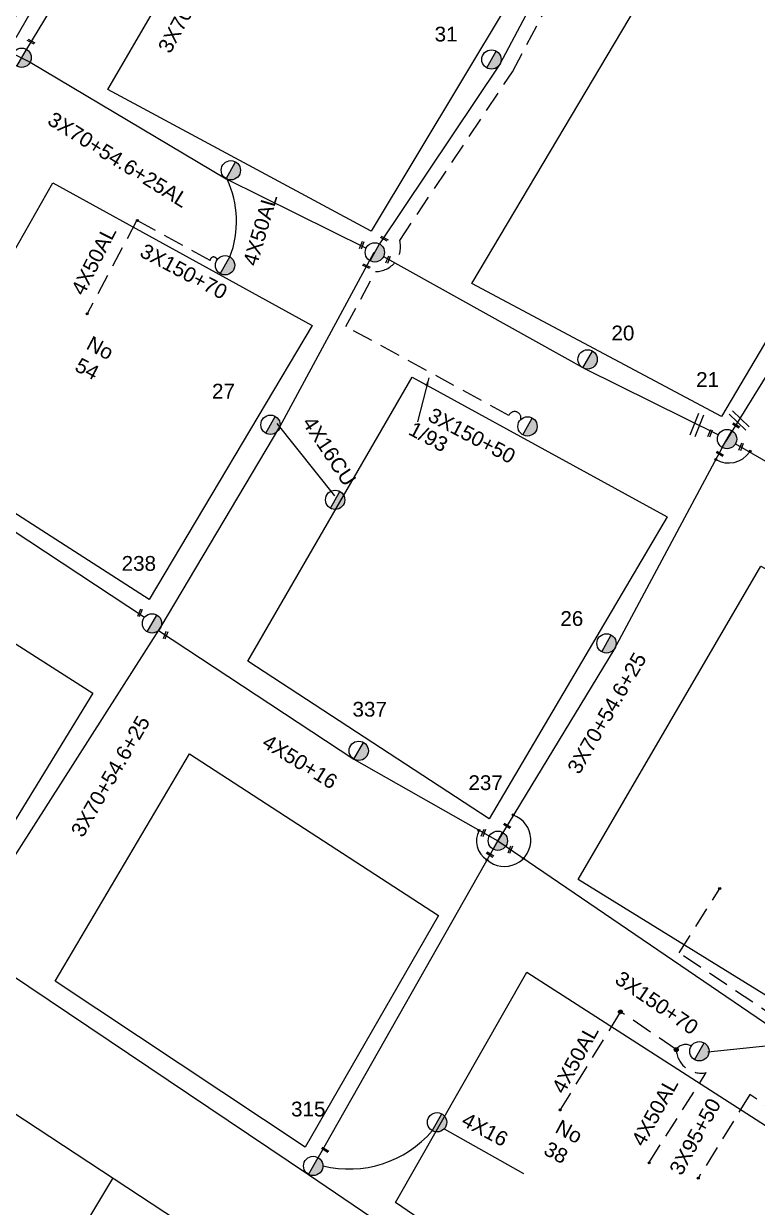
# Model space of a CAD drawing. Header units: millimetres. Extents: x 771 to 3391, y 686 to 1835.
# Drawn here: x 1116.1 to 1205.6, y 1071 to 1215.3 of the extents above; entities that cross this region are included whole.
import ezdxf

# ---------------------------------------------------------------- set-up
doc = ezdxf.new("R2010")
doc.units = ezdxf.units.MM
doc.linetypes.add('DASHED', pattern=[19.05, 12.7, -6.35])
for name, color, linetype in [('Άγνωστα', 7, 'Continuous'), ('Γυμνά εναέρια ΧΤ (3Φ)   4x16CU', 7, 'Continuous'), ('Γυμνά εναέρια ΧΤ (3Φ)   4x50CU', 7, 'Continuous'), ('Γυμνά εναέρια ΧΤ και ΦΟΠ (3Φ)   4x50+16AL', 7, 'Continuous'), ('Εναέρια παροχή ΧΤ 4x16', 7, 'SYN_LINE'), ('Επιγραφές - Σχήματα', 7, 'Continuous'), ('Καλωδια ΧΤ  3X95+50', 7, 'Continuous'), ('Καλώδια ΧΤ   3x150+70AL', 7, 'DASHED'), ('Καλώδια ΧΤ   3x150AL+50CU', 7, 'DASHED'), ('Μηχανική τομή', 7, 'Continuous'), ('Στύλος ΦΜ', 7, 'Continuous'), ('Στύλος ΦΜ @ 1', 7, 'Continuous'), ('Συνδέσεις', 7, 'Continuous'), ('Συνεστραμμένα ΧΤ   3x70+54.6+25 AL', 7, 'SYN_LINE'), ('Τομή', 7, 'Continuous'), ('Υπόβαθρο ΔΕΗ', 7, 'Continuous'), ('Υπόγεια καλώδια Παροχών ΧΤ   4x50AL', 7, 'DASHED')]:
    doc.layers.add(name, color=color, linetype=linetype)
doc.styles.get("Standard").update_dxf_attribs({"font": 'ARIAL.TTF'})
doc.linetypes.add('SYN_LINE', pattern='A,0.5,-0.0001,["/\\/\\/\\/",Standard,S=0.1,R=0,X=0,Y=-0.05],-0.25', length=0.7501)
doc.dimstyles.new('ISO-25', dxfattribs={"dimtxt": 2.5, "dimasz": 2.5, "dimexe": 1.25, "dimexo": 0.625, "dimtad": 1, "dimtxsty": 'Standard', "dimcen": 2.5, "dimadec": 0, "dimazin": 0, "dimtfac": 1, "dimtmove": 0, "dimatfit": 3, "dimfxl": 1, "dimarcsym": 0})

# ---------------------------------------------------------------- blocks, each defined once
blk = doc.blocks.new('ΥΠΑΡΧΩΝ ΤΣΙΜΕΝΤΕΝΙΟΣ ΣΤΥΛΟΣ')
at = {"layer": 'Στύλος ΦΜ'}
blk.add_hatch(color=7, dxfattribs=at).paths.add_polyline_path([(-1.29, -2.28, 0.574793), (2.62, 0, 0.268822), (1.3, 2.27)])
at = {"layer": 'Στύλος ΦΜ', "color": 7}
blk.add_line((-1.29, -2.28), (1.3, 2.27), dxfattribs=at)
blk.add_circle((0, 0), 2.62, dxfattribs=at)
at = {"layer": 'Στύλος ΦΜ', "flags": 4}
for tag, p in [('ΑΡΙΘΜΟΣ', (-4.68, 8.05)), ('ΤΥΠΟΣ', (-4.91, 3.03))]:
    blk.add_attdef(tag, p, '', height=4, dxfattribs=at)
blk = doc.blocks.new('ΜΗΧΑΝΙΚΗ ΤΟΜΗ')
at = {"layer": 'Μηχανική τομή', "ltscale": 40}
for p, q in [((-1.89, 0.78), (1.89, 0.78)), ((1.89, 0), (-1.89, 0))]:
    blk.add_line(p, q, dxfattribs=at)
blk = doc.blocks.new('ΤΟΜΗ')
at = {"layer": 'Τομή', "ltscale": 40}
for p, q in [((-5.68, 0), (5.68, 0)), ((5.68, -2.33), (-5.68, -2.33))]:
    blk.add_line(p, q, dxfattribs=at)
blk = doc.blocks.new('_ΣΥΝΔΕΣΗ')
at = {"layer": 'Συνδέσεις', "linetype": 'SYN_LINE', "ltscale": 40}
blk.add_hatch(color=256, dxfattribs=at).paths.add_polyline_path([(0.5, -0.01, 1), (-0.5, -0.01, 1)])
at = {"layer": 'Συνδέσεις'}
blk.add_circle((0, -0.01), 0.5, dxfattribs=at)

msp = doc.modelspace()

# ---------------------------------------------------------------- linework, layer by layer
at = {"layer": 'Άγνωστα', "color": 151}
msp.add_lwpolyline([(1058.53622, 1189.76215), (1058.53622, 1189.76215), (1090.62165, 1169.41593), (1090.62165, 1169.41593), (1130.82164, 1142.89887)], dxfattribs=at)
at = {"layer": 'Άγνωστα', "color": 6, "linetype": 'DASHED', "ltscale": 0.2}
msp.add_lwpolyline([(1210.13291, 1093.00915, 0.774691591), (1208.19692, 1093.85246), (1208.19692, 1093.85246), (1208.19692, 1093.85246), (1196.05263, 1101.98015), (1200.99134, 1109.83551)], format="xyb", dxfattribs=at)
at = {"layer": 'Γυμνά εναέρια ΧΤ (3Φ)   4x16CU', "color": 2}
msp.add_lwpolyline([(1154.0522, 1157.68883), (1147.01627, 1166.52196)], dxfattribs=at)
at = {"layer": 'Γυμνά εναέρια ΧΤ (3Φ)   4x50CU', "color": 151, "linetype": 'Continuous', "ltscale": 0.2}
msp.add_arc((1129.97542, 1191.16657), 12.06922, 338.9561742, 25.2111944, dxfattribs=at)
at = {"layer": 'Γυμνά εναέρια ΧΤ και ΦΟΠ (3Φ)   4x50+16AL', "color": 5, "linetype": 'Continuous', "ltscale": 0.2}
msp.add_lwpolyline([(1132.54711, 1141.30324), (1156.37981, 1125.60168), (1173.9146, 1115.6441), (1210.15593, 1090.97361), (1240.18183, 1072.20078)], dxfattribs=at)
at = {"layer": 'Εναέρια παροχή ΧΤ 4x16', "color": 5, "linetype": 'SYN_LINE', "ltscale": 8}
msp.add_lwpolyline([(1167.39447, 1080.55868), (1177.07524, 1075.08527)], dxfattribs=at)
at = {"layer": 'Καλωδια ΧΤ  3X95+50', "color": 6, "linetype": 'DASHED', "ltscale": 0.2}
msp.add_lwpolyline([(1213.78332, 1077.72258, -0.98030349), (1213.32656, 1078.90254), (1213.32656, 1078.90254), (1211.82475, 1079.91175), (1204.67071, 1084.73959), (1198.35576, 1074.49871)], format="xyb", dxfattribs=at)
at = {"layer": 'Καλώδια ΧΤ   3x150+70AL', "color": 151, "linetype": 'DASHED', "ltscale": 0.2}
msp.add_lwpolyline([(1139.67692, 1186.46824, 0.929154155), (1138.82664, 1186.3919), (1129.90642, 1191.2952)], format="xyb", dxfattribs=at)
at = {"layer": 'Καλώδια ΧΤ   3x150+70AL', "color": 6, "linetype": 'DASHED', "ltscale": 0.2}
msp.add_lwpolyline([(1197.52854, 1090.64358, 0.405886204), (1195.69662, 1090.19684), (1188.89856, 1094.82542), (1188.88891, 1094.80975)], format="xyb", dxfattribs=at)
at = {"layer": 'Καλώδια ΧΤ   3x150AL+50CU', "color": 6, "linetype": 'DASHED', "ltscale": 0.2}
msp.add_lwpolyline([(1176.73312, 1167.02053, 0.912553464), (1175.26962, 1167.51639), (1155.39611, 1178.33379), (1159.01613, 1185.0473, 0.491389338), (1161.95677, 1188.84879), (1175.69954, 1209.37924), (1188.08333, 1232.76837, -0.557799863), (1185.88859, 1237.13835), (1155.12174, 1259.17464)], format="xyb", dxfattribs=at)
at = {"layer": 'Συνεστραμμένα ΧΤ   3x70+54.6+25 AL', "color": 151, "linetype": 'SYN_LINE', "ltscale": 20}
for points in [[(1146.95199, 1266.40264), (1134.0783, 1241.25208), (1116.41913, 1212.13779)], [(1082.95547, 1229.35277), (1096.52355, 1220.70454), (1114.77869, 1211.63971), (1116.88844, 1210.59209), (1140.77569, 1196.36653), (1157.86579, 1187.91218)], [(1159.97711, 1186.86772), (1184.57677, 1173.20379), (1200.83603, 1165.15119)]]:
    msp.add_lwpolyline(points, dxfattribs=at)
at = {"layer": 'Συνεστραμμένα ΧΤ   3x70+54.6+25 AL', "color": 27, "linetype": 'SYN_LINE', "ltscale": 20}
for points in [[(1187.86704, 1236.18264), (1174.17971, 1210.33153), (1159.50701, 1188.41184)], [(1109.36485, 1102.79941), (1150.82443, 1074.99143), (1186.82331, 1050.5742), (1207.93378, 1037.03375), (1246.10663, 1011.35264), (1262.72965, 1000.48885), (1281.3162, 988.67739), (1304.49606, 973.51803), (1335.14079, 953.42707), (1368.18553, 932.95324)]]:
    msp.add_lwpolyline(points, dxfattribs=at)
at = {"layer": 'Συνεστραμμένα ΧΤ   3x70+54.6+25 AL', "color": 85, "ltscale": 20}
msp.add_lwpolyline([(1201.77245, 1164.36848), (1218.42136, 1191.28831), (1226.69884, 1207.34358)], dxfattribs=at)
at = {"layer": 'Συνεστραμμένα ΧΤ   3x70+54.6+25 AL', "color": 2, "ltscale": 20}
msp.add_lwpolyline([(1108.62812, 1103.87597), (1132.85505, 1141.78509), (1147.34184, 1166.11323), (1158.83126, 1187.42101)], dxfattribs=at)
at = {"layer": 'Συνεστραμμένα ΧΤ   3x70+54.6+25 AL', "color": 5, "linetype": 'SYN_LINE', "ltscale": 20}
for points in [[(1201.31042, 1163.604), (1188.06739, 1138.94583), (1173.92807, 1115.66781), (1151.99102, 1077.03779)], [(1202.92648, 1164.06646), (1224.35283, 1151.70395), (1240.96052, 1144.16086), (1272.7819, 1127.09452)]]:
    msp.add_lwpolyline(points, dxfattribs=at)
at = {"layer": 'Συνεστραμμένα ΧΤ   3x70+54.6+25 AL', "color": 6, "linetype": 'SYN_LINE', "ltscale": 8}
msp.add_lwpolyline([(1210.13917, 1090.98502), (1199.54164, 1089.90573)], dxfattribs=at)
at = {"layer": 'Συνεστραμμένα ΧΤ   3x70+54.6+25 AL', "color": 5, "linetype": 'SYN_LINE', "ltscale": 15}
msp.add_arc((1155.77522, 1089.02078), 13.3771, 256.1947578, 319.4198115, dxfattribs=at)
at = {"layer": 'Υπόβαθρο ΔΕΗ'}
for points in [[(1084.06791, 1230.53447), (1118.87407, 1287.55839), (1145.73621, 1266.62285), (1115.13204, 1213.52298), (1084.06791, 1230.53447)], [(1126.34376, 1207.23476), (1155.74357, 1257.6889), (1186.10681, 1235.94169), (1158.47606, 1189.98599), (1126.34376, 1207.23476)], [(1170.74064, 1183.60892), (1196.8784, 1227.52704), (1224.41917, 1206.57581), (1201.21211, 1167.36373), (1170.74064, 1183.60892)], [(1101.60644, 1164.14945), (1119.63666, 1195.84749), (1151.27187, 1178.45814), (1131.38564, 1145.08614), (1101.60644, 1164.14945)], [(1143.44656, 1137.56932), (1163.46403, 1172.16126), (1194.57119, 1155.15474), (1172.86187, 1118.33438), (1143.44656, 1137.56932)], [(1078.91705, 1125.99414), (1094.82454, 1152.59864), (1124.53146, 1133.65397), (1107.90538, 1106.54301), (1078.91705, 1125.99414)], [(1183.71088, 1110.92507), (1206.0129, 1149.13007), (1232.97403, 1134.6302), (1209.69134, 1094.92352), (1183.71088, 1110.92507)], [(1119.91719, 1098.56363), (1136.29791, 1126.26317), (1166.67312, 1106.54982), (1150.44147, 1078.2975), (1119.91719, 1098.56363)], [(1161.45023, 1071.57069), (1177.47924, 1099.65668), (1234.54624, 1062.98945), (1220.61685, 1036.9549), (1212.98907, 1036.27177), (1161.45023, 1071.57069)], [(1372.93378, 751.48167), (1482.86909, 831.99661), (1482.13151, 841.00179), (1111.49521, 1084.63438), (909.00244, 748.35764)], [(931.07637, 748.13714), (939.61793, 762.36828), (1126.94663, 1074.47761)]]:
    msp.add_lwpolyline(points, dxfattribs=at)
for centre, radius, start, end in [((1202.09447, 1164.8313), 3.11684, 239.7380183, 325.4768394), ((1174.73514, 1115.75801), 3.22025, 228.6317688, 70.2423332), ((1174.00754, 1115.62921), 2.68282, 151.1124655, 238.5254657)]:
    msp.add_arc(centre, radius, start, end, dxfattribs=at)
at = {"layer": 'Υπόγεια καλώδια Παροχών ΧΤ   4x50AL', "color": 151, "linetype": 'DASHED', "ltscale": 0.2}
msp.add_lwpolyline([(1129.90642, 1191.2952), (1123.86809, 1179.99544)], dxfattribs=at)
at = {"layer": 'Υπόγεια καλώδια Παροχών ΧΤ   4x50AL', "color": 6, "ltscale": 0.2}
msp.add_lwpolyline([(1188.78254, 1094.63697), (1181.58835, 1082.95162)], dxfattribs=at)
msp.add_lwpolyline([(1192.37586, 1076.4353), (1199.35606, 1087.39943), (1199.35606, 1087.39943), (1199.35606, 1087.39943), (1199.35606, 1087.39943, -0.461711588), (1195.69662, 1090.19684)], format="xyb", dxfattribs=at)

# ---------------------------------------------------------------- block references
at = {"layer": 'Μηχανική τομή'}
for p, xscale, yscale, zscale, rotation in [((1116.93673, 1212.99115), 0.2500000000002005, 0.2500000000002005, 0.2500000000002005, 331.5446991727721), ((1160.02255, 1188.97423), 0.2500000000002005, 0.2500000000002005, 0.2500000000002005, 331.5446991727721), ((1157.42719, 1188.23406), 0.249999999999919, 0.249999999999919, 0.249999999999919, 68.45138536945211), ((1160.63391, 1186.46041), 0.249999999999919, 0.249999999999919, 0.249999999999919, 68.45138536945211), ((1157.85179, 1185.61757), 0.25, 0.25, 0.25, 334.7467717406677), ((1202.94462, 1166.2019), 0.25, 0.25, 0.25, 327.7252172787099), ((1199.91192, 1165.29045), 0.249999999999919, 0.249999999999919, 0.249999999999919, 68.45138536945211), ((1200.95719, 1162.73586), 0.25, 0.25, 0.25, 327.7252172787099), ((1203.70037, 1163.63964), 0.249999999999919, 0.249999999999919, 0.249999999999919, 68.45138536945211), ((1130.36485, 1143.40616), 0.249999999999919, 0.249999999999919, 0.249999999999919, 68.45138536945211), ((1133.49302, 1140.68006), 0.249999999999919, 0.249999999999919, 0.249999999999919, 68.45138536945211), ((1172.26187, 1116.58265), 0.249999999999919, 0.249999999999919, 0.249999999999919, 68.45138536945211), ((1175.00937, 1117.39536), 0.25, 0.25, 0.25, 327.7252172787099), ((1172.91902, 1113.89093), 0.25, 0.25, 0.25, 327.7252172787099), ((1175.52934, 1114.5449), 0.249999999999919, 0.249999999999919, 0.249999999999919, 68.45138536945211), ((1152.79909, 1077.89817), 0.25, 0.25, 0.25, 327.7252172787099)]:
    msp.add_blockref('ΜΗΧΑΝΙΚΗ ΤΟΜΗ', p, dxfattribs=dict(at, xscale=xscale, yscale=yscale, zscale=zscale, rotation=rotation))
at = {"layer": 'Στύλος ΦΜ @ 1', "ltscale": 40}
ref = msp.add_blockref('ΥΠΑΡΧΩΝ ΤΣΙΜΕΝΤΕΝΙΟΣ ΣΤΥΛΟΣ', (1115.83357, 1211.1159), dxfattribs=dict(at, xscale=0.4499999999998181, yscale=0.4499999999998181, zscale=0.4499999999998181))
ref.add_attrib('ΤΥΠΟΣ', '17', (1113.13339, 1216.13131), dxfattribs={"layer": 'Στύλος ΦΜ', "height": 1.8, "flags": 4})
ref = msp.add_blockref('ΥΠΑΡΧΩΝ ΤΣΙΜΕΝΤΕΝΙΟΣ ΣΤΥΛΟΣ', (1173.14888, 1210.9012), dxfattribs=dict(at, xscale=0.4499999999998181, yscale=0.4499999999998181, zscale=0.4499999999998181))
ref.add_attrib('ΤΥΠΟΣ', '31', (1166.21807, 1213.09376), dxfattribs={"layer": 'Στύλος ΦΜ', "height": 1.8, "flags": 4})
at = {"layer": 'Στύλος ΦΜ @ 1', "ltscale": 40, "xscale": 0.4499999999998181, "yscale": 0.4499999999998181, "zscale": 0.4499999999998181}
for p in [(1141.35672, 1197.391), (1158.92145, 1187.38995), (1140.65413, 1185.81084), (1177.55093, 1166.17299), (1154.0799, 1157.22145), (1198.51512, 1090.00031), (1166.51611, 1081.34329)]:
    msp.add_blockref('ΥΠΑΡΧΩΝ ΤΣΙΜΕΝΤΕΝΙΟΣ ΣΤΥΛΟΣ', p, dxfattribs=at)
at = {"layer": 'Στύλος ΦΜ @ 1', "ltscale": 40}
ref = msp.add_blockref('ΥΠΑΡΧΩΝ ΤΣΙΜΕΝΤΕΝΙΟΣ ΣΤΥΛΟΣ', (1184.88076, 1174.34166), dxfattribs=dict(at, xscale=0.4499999999998181, yscale=0.4499999999998181, zscale=0.4499999999998181))
ref.add_attrib('ΤΥΠΟΣ', '20', (1187.7886, 1176.65929), dxfattribs={"layer": 'Στύλος ΦΜ', "height": 1.8, "flags": 4})
ref = msp.add_blockref('ΥΠΑΡΧΩΝ ΤΣΙΜΕΝΤΕΝΙΟΣ ΣΤΥΛΟΣ', (1201.89145, 1164.62847), dxfattribs=dict(at, xscale=0.4499999999998181, yscale=0.4499999999998181, zscale=0.4499999999998181))
ref.add_attrib('ΤΥΠΟΣ', '21', (1198.1155, 1170.98565), dxfattribs={"layer": 'Στύλος ΦΜ', "height": 1.8, "flags": 4})
ref = msp.add_blockref('ΥΠΑΡΧΩΝ ΤΣΙΜΕΝΤΕΝΙΟΣ ΣΤΥΛΟΣ', (1146.19294, 1166.3724), dxfattribs=dict(at, xscale=0.4499999999998181, yscale=0.4499999999998181, zscale=0.4499999999998181))
ref.add_attrib('ΤΥΠΟΣ', '27', (1139.05796, 1169.57), dxfattribs={"layer": 'Στύλος ΦΜ', "height": 1.8, "flags": 4})
ref = msp.add_blockref('ΥΠΑΡΧΩΝ ΤΣΙΜΕΝΤΕΝΙΟΣ ΣΤΥΛΟΣ', (1131.73835, 1142.15943), dxfattribs=dict(at, xscale=0.4499999999998181, yscale=0.4499999999998181, zscale=0.4499999999998181))
ref.add_attrib('ΤΥΠΟΣ', '238', (1128.03352, 1148.57182), dxfattribs={"layer": 'Στύλος ΦΜ', "height": 1.8, "flags": 4})
ref = msp.add_blockref('ΥΠΑΡΧΩΝ ΤΣΙΜΕΝΤΕΝΙΟΣ ΣΤΥΛΟΣ', (1187.18213, 1139.72266), dxfattribs=dict(at, xscale=0.4499999999998181, yscale=0.4499999999998181, zscale=0.4499999999998181))
ref.add_attrib('ΤΥΠΟΣ', '26', (1181.55624, 1141.85283), dxfattribs={"layer": 'Στύλος ΦΜ', "height": 1.8, "flags": 4})
ref = msp.add_blockref('ΥΠΑΡΧΩΝ ΤΣΙΜΕΝΤΕΝΙΟΣ ΣΤΥΛΟΣ', (1156.96085, 1126.62615), dxfattribs=dict(at, xscale=0.4499999999998181, yscale=0.4499999999998181, zscale=0.4499999999998181))
ref.add_attrib('ΤΥΠΟΣ', '337', (1156.20127, 1130.79293), dxfattribs={"layer": 'Στύλος ΦΜ', "height": 1.8, "flags": 4})
ref = msp.add_blockref('ΥΠΑΡΧΩΝ ΤΣΙΜΕΝΤΕΝΙΟΣ ΣΤΥΛΟΣ', (1173.9258, 1115.6691), dxfattribs=dict(at, xscale=0.4499999999998181, yscale=0.4499999999998181, zscale=0.4499999999998181))
ref.add_attrib('ΤΥΠΟΣ', '237', (1170.34331, 1121.83938), dxfattribs={"layer": 'Στύλος ΦΜ', "height": 1.8, "flags": 4})
ref = msp.add_blockref('ΥΠΑΡΧΩΝ ΤΣΙΜΕΝΤΕΝΙΟΣ ΣΤΥΛΟΣ', (1151.40546, 1076.0159), dxfattribs=dict(at, xscale=0.4499999999998181, yscale=0.4499999999998181, zscale=0.4499999999998181))
ref.add_attrib('ΤΥΠΟΣ', '315', (1148.7014, 1082.05535), dxfattribs={"layer": 'Στύλος ΦΜ', "height": 1.8, "flags": 4})
at = {"layer": 'Συνδέσεις'}
for p, xscale, yscale, zscale in [((1129.95305, 1191.26956), 0.25, 0.25, 0.25), ((1123.81637, 1179.89865), 0.25, 0.25, 0.25), ((1204.69835, 1163.14305), 0.25, 0.25, 0.25), ((1200.52372, 1162.13919), 0.25, 0.25, 0.25), ((1175.81555, 1118.8265), 0.25, 0.25, 0.25), ((1171.62645, 1116.9145), 0.25, 0.25, 0.25), ((1172.57892, 1113.32536), 0.25, 0.25, 0.25), ((1177.05471, 1113.50889), 0.25, 0.25, 0.25), ((1200.99134, 1109.83551), 0.25, 0.25, 0.25), ((1188.88891, 1094.80975), 0.4777242751394019, 0.4777242751394019, 0.4777242751394019), ((1195.69662, 1090.19684), 0.4777242751394019, 0.4777242751394019, 0.4777242751394019), ((1181.52668, 1082.84624), 0.25, 0.25, 0.25), ((1192.3849, 1076.41436), 0.25, 0.25, 0.25), ((1198.38302, 1074.54292), 0.25, 0.25, 0.25)]:
    msp.add_blockref('_ΣΥΝΔΕΣΗ', p, dxfattribs=dict(at, xscale=xscale, yscale=yscale, zscale=zscale))
at = {"layer": 'Τομή', "xscale": 0.2499999999998873, "yscale": 0.2499999999998873, "zscale": 0.2499999999998873}
for p, rotation in [((1198.47739, 1166.23183), 248.1909067709115), ((1203.56492, 1167.10855), 316.3818135418195)]:
    msp.add_blockref('ΤΟΜΗ', p, dxfattribs=dict(at, rotation=rotation))

# ---------------------------------------------------------------- texts
at = {"layer": 'Άγνωστα', "color": 7, "char_height": 1.8, "attachment_point": 1}
for s, insert, rotation in [('3X70+54.6+25', (1132.36801, 1212.37349), 61.1136681), ('3X150+70', (1130.94713, 1188.56341), 332.0897021), ('3X150+50', (1166.09184, 1168.54376), 332.0897021), ('1/93', (1163.72464, 1166.85398), 332.0897021), ('3X70+54.6+25', (1182.30301, 1124.54264), 59.8533125), ('3X70+54.6+25', (1121.73358, 1116.84754), 59.8533125), ('4X50+16', (1145.97432, 1128.75416), 328.042606), ('3X150+70', (1189.07607, 1099.90977), 325.5739989), ('3X95+50', (1194.7542, 1075.59772), 61.1283995)]:
    msp.add_mtext_dynamic_manual_height_columns(s, width=1.8, gutter_width=12.5, heights=[0.04535], dxfattribs=dict(at, insert=insert, rotation=rotation))
at = {"layer": 'Άγνωστα', "color": 7}
note = msp.add_mtext_dynamic_manual_height_columns('No ', width=1.8, gutter_width=1.71044, heights=[0.04535, 0], dxfattribs=dict(at, insert=(1121.32097, 1178.93142), char_height=1.8, attachment_point=1, rotation=332.0897021))
for column, words in zip(note.columns.linked_columns, ['54']):
    column.text = words
note = msp.add_mtext_dynamic_manual_height_columns('Nο ', width=1.8, gutter_width=1.98445, heights=[0.04535, 0], dxfattribs=dict(at, insert=(1178.27004, 1083.5276), char_height=1.8, attachment_point=1, rotation=332.0897021))
for column, words in zip(note.columns.linked_columns, ['38']):
    column.text = words
at = {"layer": 'Γυμνά εναέρια ΧΤ (3Φ)   4x16CU', "color": 7, "insert": (1151.50036, 1167.62998), "char_height": 1.8, "attachment_point": 1, "rotation": 303.5310386}
msp.add_mtext_dynamic_manual_height_columns('4X16CU', width=1.8, gutter_width=12.5, heights=[0.04535], dxfattribs=at)
at = {"layer": 'Εναέρια παροχή ΧΤ 4x16', "color": 7, "insert": (1170.19074, 1082.6454), "char_height": 1.8, "attachment_point": 1, "rotation": 332.0897021}
msp.add_mtext_dynamic_manual_height_columns('4X16', width=1.8, gutter_width=12.5, heights=[0.04535], dxfattribs=at)
at = {"layer": 'Συνεστραμμένα ΧΤ   3x70+54.6+25 AL', "color": 7, "insert": (1119.79237, 1204.63885), "char_height": 1.8, "attachment_point": 1, "rotation": 328.042606}
msp.add_mtext_dynamic_manual_height_columns('3X70+54.6+25AL', width=1.8, gutter_width=12.5, heights=[0.04535], dxfattribs=at)
at = {"layer": 'Υπόγεια καλώδια Παροχών ΧΤ   4x50AL', "color": 7, "char_height": 1.8, "attachment_point": 1}
for insert, rotation in [((1142.7928, 1186.10693), 73.5656956), ((1121.7847, 1182.81347), 63.0098376), ((1180.40507, 1085.54431), 61.1283995), ((1190.1223, 1079.12673), 61.1283995)]:
    msp.add_mtext_dynamic_manual_height_columns('4X50AL', width=1.8, gutter_width=12.5, heights=[0.04535], dxfattribs=dict(at, insert=insert, rotation=rotation))

# ---------------------------------------------------------------- leaders
at = {"layer": 'Επιγραφές - Σχήματα', "ltscale": 40}
msp.add_leader([(1165.50422, 1172.07641), (1164.14125, 1166.72199)], dimstyle='ISO-25', override={"dimasz": 1, "dimtad": 0}, dxfattribs=at)

doc.saveas('drawing.dxf')
